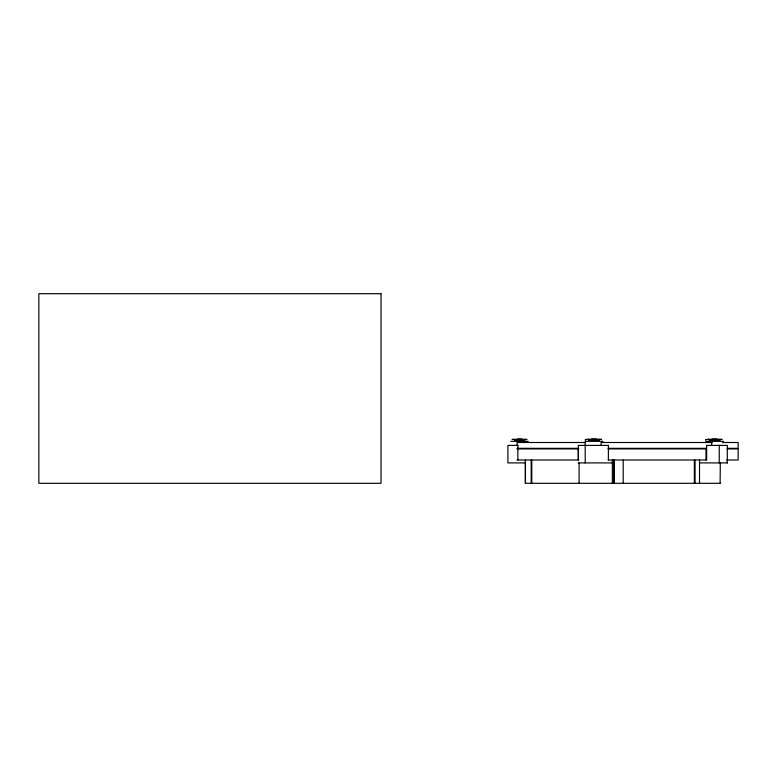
<?xml version="1.0" encoding="UTF-8"?>
<svg xmlns="http://www.w3.org/2000/svg" width="777" height="777" viewBox="0 0 777 777"><rect width="100%" height="100%" fill="white"/><g stroke="black" fill="none" stroke-linecap="round" stroke-linejoin="round"><path stroke-width="1.17" d="M585.673 439.481L585.489 439.976M517.443 439.102L521.814 439.102M591.724 439.102L596.464 439.102M712.305 439.102L716.889 439.102M526.825 439.355L512.082 439.442L526.825 439.442M586.703 439.355L601.495 439.355M707.274 439.355L721.911 439.355M585.741 439.442L585.1 439.976M586.703 439.442L601.495 439.442M707.274 439.442L721.911 439.442M514.549 440.287L524.708 440.287M588.82 440.287L599.368 440.287M709.391 440.287L719.793 440.287M514.549 440.413L524.708 440.413M588.82 440.413L599.368 440.413M709.391 440.413L719.793 440.413M510.829 441.336L528.302 441.336M585.159 441.336L602.991 441.336M705.788 441.336L723.494 441.336M585.479 442.502L517.045 442.502L517.045 445.415M712.237 442.502L601.077 442.502L601.077 445.415M722.493 442.502L738.15 442.502L738.15 448.329L727.243 448.329M517.977 445.415L507.905 445.415L507.905 462.907L525.427 462.907L525.427 483.304M578.234 445.415L608.478 445.415M706.458 445.415L727.301 445.415L727.301 462.907M517.074 448.329L578.71 448.329M608.168 448.329L705.71 448.329M517.074 448.912L578.71 448.912M608.168 448.912L705.71 448.912M705.992 448.912L706.652 448.912L706.652 459.994L608.168 459.994M727.243 448.912L738.15 448.912L738.15 459.994L726.67 459.994M517.074 459.994L578.933 459.994M578.234 462.907L612.334 462.907M699.514 462.907L727.515 462.907M720.279 483.304L525.359 483.304L525.359 459.994M705.895 439.937L706.002 439.442L705.671 439.976M720.279 462.907L720.124 483.304M719.249 445.415L719.249 462.907M711.683 442.502L711.683 445.415M706.652 445.415L706.652 448.329L705.992 448.329L705.992 459.994M699.514 459.994L699.514 483.304M694.803 459.994L694.803 483.304M694.677 459.994L694.677 483.304M694.337 459.994L694.337 483.304M623.193 459.994L623.193 483.304M614.325 459.994L614.325 483.304M614.141 459.994L614.141 483.304M613.772 459.994L613.772 483.304M613.587 459.994L613.587 483.304M612.334 459.994L612.334 483.304M608.838 448.329L608.838 448.912M608.381 445.415L608.381 448.329M608.381 448.912L608.381 459.994M585.168 442.502L585.217 462.907M579.088 462.907L579.088 483.304M578.379 445.415L578.379 448.329M578.379 448.912L578.379 459.994M578.311 448.329L578.311 459.994M531.779 459.994L531.779 483.304M531.196 459.994L531.196 483.304M518.492 448.329L518.492 448.912M517.861 445.415L517.861 448.329M517.861 448.912L517.861 459.994M381.012 293.696L38.85 293.696L38.85 483.304L381.012 483.304L381.012 293.696"/></g></svg>
